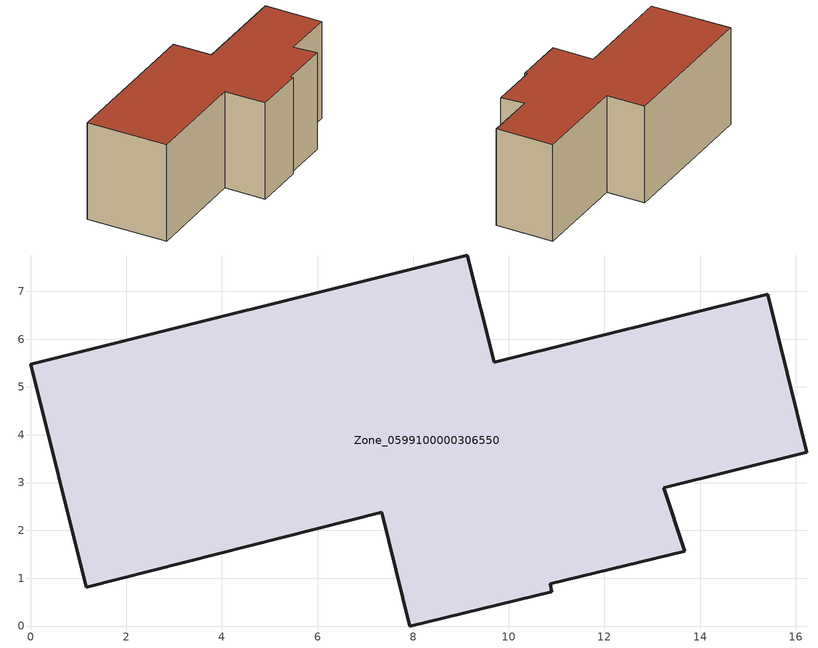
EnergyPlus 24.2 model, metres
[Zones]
Zone_0599100000306550
 floor ground (C_G): 13.25,2.89 13.68,1.56 10.87,0.88 10.9,0.72 7.93,0 7.34,2.38 1.17,0.81 0,5.47 9.14,7.76 9.7,5.52 15.41,6.94 16.23,3.63 z0
 wall outside (C_F): 9.7,5.52 9.14,7.76 0,5.47 1.17,0.81 7.34,2.38 7.93,0 10.9,0.72 10.87,0.88 13.68,1.56 13.25,2.89 16.23,3.63 15.41,6.94 9.7,5.52 z0:5.89
 roof outside (C_R): 16.23,3.63 15.41,6.94 9.7,5.52 9.14,7.76 0,5.47 1.17,0.81 7.34,2.38 7.93,0 10.9,0.72 10.87,0.88 13.68,1.56 13.25,2.89 z5.89
[BUILDING]
Pand.0599100000306550: North Axis=0; Terrain=City; Loads Convergence Tolerance Value=0.04; Temperature Convergence Tolerance Value=0.4; Solar Distribution=FullExterior; Maximum Number of Warmup Days=25; Minimum Number of Warmup Days=1
[Site:Location]
Rotterdam.The.Hague.AP_ZH_NLD Design_Conditions: Latitude=51.96; Longitude=4.45; Time Zone=1; Elevation=-4.5
[SITE:GROUNDTEMPERATURE:BUILDINGSURFACE]
18, 18, 18, 18, 18, 18, 18, 18, 18, 18, 18, 18
[MATERIAL] Thermal Absorptance=0.9; Solar Absorptance=0.7; Visible Absorptance=0.7
Name | Roughness | Thickness | Conductivity | Density | Specific Heat
G.TI.1965-1974 | MediumSmooth | 0.15 | 0.882353 | 540 | 1210
F.TI.1965-1974 | Rough | 0.3 | 0.697674 | 1920 | 840
R.TI.1965-1974 | MediumRough | 0.2 | 0.232558 | 1500 | 1000
[CONSTRUCTION]
C_G: G.TI.1965-1974
C_F: F.TI.1965-1974
C_R: R.TI.1965-1974
[ZONE]
Zone_0599100000306550: Type=1; Multiplier=1; Ceiling Height=Autocalculate; Volume=Autocalculate; Floor Area=autocalculate; Part of Total Floor Area=Yes
[ZONEINFILTRATION:DESIGNFLOWRATE]
Infil_Zone_0599100000306550: Zone or ZoneList or Space or SpaceList=Zone_0599100000306550; Schedule=AlwaysOn; Design Flow Rate Calculation Method=Flow/Area; Flow Rate per Floor Area=0.003; Constant Term Coefficient=1; Temperature Term Coefficient=0; Velocity Term Coefficient=0; Velocity Squared Term Coefficient=0
[HVACTEMPLATE:ZONE:IDEALLOADSAIRSYSTEM]
Zone_0599100000306550: Maximum Heating Supply Air Temperature=50; Minimum Cooling Supply Air Temperature=13; Maximum Heating Supply Air Humidity Ratio=0.0156; Minimum Cooling Supply Air Humidity Ratio=0.0077; Heating Limit=NoLimit; Cooling Limit=NoLimit; Dehumidification Control Type=ConstantSensibleHeatRatio; Cooling Sensible Heat Ratio=0.7; Dehumidification Setpoint=60; Humidification Control Type=None; Humidification Setpoint=30; Outdoor Air Method=None; Outdoor Air Flow Rate per Person=0.00944; Outdoor Air Flow Rate per Zone Floor Area=0; Outdoor Air Flow Rate per Zone=0; Demand Controlled Ventilation Type=None; Outdoor Air Economizer Type=NoEconomizer; Heat Recovery Type=None; Sensible Heat Recovery Effectiveness=0.7; Latent Heat Recovery Effectiveness=0.65
[ZONECONTROL:THERMOSTAT]
ThermostatControl_Zone_0599100000306550: Zone or ZoneList=Zone_0599100000306550; Control Type Schedule=DualSetpointControlType; Control 1=Thermostat_Zone_0599100000306550; Temperature Difference Between Cutout And Setpoint=0
[THERMOSTATSETPOINT:DUALSETPOINT]
Thermostat_Zone_0599100000306550: Heating Setpoint Temperature Schedule=HeatingSetpoint_Zone_0599100000306550; Cooling Setpoint Temperature Schedule=CoolingSetpoint_Zone_0599100000306550
[SCHEDULE:COMPACT]
HeatingSetpoint_Zone_0599100000306550: Through: 12/31, For: AllDays, Until: 24:00, 21
CoolingSetpoint_Zone_0599100000306550: Through: 12/31, For: AllDays, Until: 24:00, 24
DualSetpointControlType: Through: 12/31, For: AllDays, Until: 24:00, 4
AlwaysOn: Through: 12/31, For: AllDays, Until: 24:00, 1
